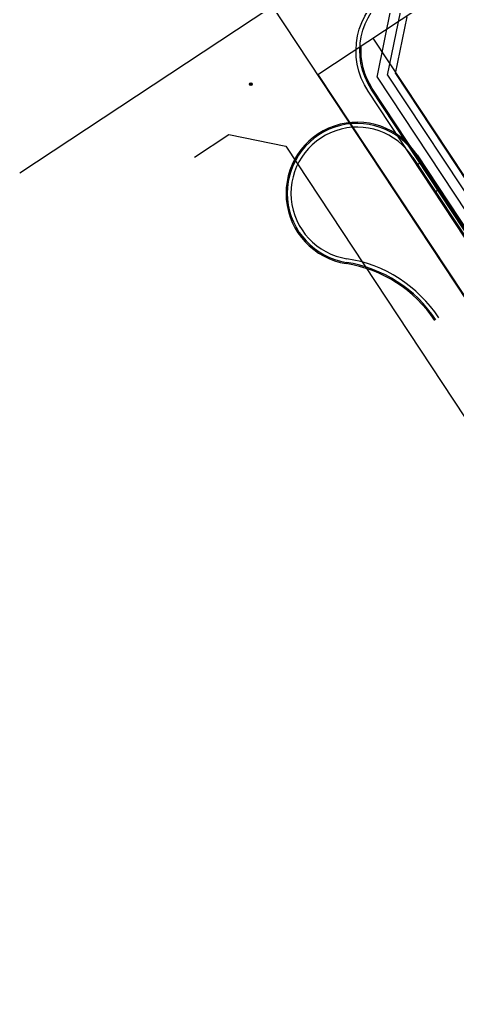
# Model space of a CAD drawing. Header units: metres. Extents: x 302064 to 304096, y 6268242 to 6271990.
# Drawn here: x 302926.8 to 302980, y 6268242 to 6268362.5 of the extents above; entities that cross this region are included whole.
import ezdxf

# ---------------------------------------------------------------- set-up
doc = ezdxf.new("R2010")
doc.units = ezdxf.units.M
doc.layers.get('0').update_dxf_attribs({"color": 6})
for name, color, linetype in [('BDY', 252, 'Continuous'), ('DEVELOP', 2, 'Continuous'), ('ROAD_KERB', 253, 'Continuous'), ('ROAD_KERB-BACK', 8, 'Continuous'), ('ROAD_KERB-LIP', 8, 'Continuous'), ('XR01255_CC_DES$0$FOOTPATH', 252, 'Continuous'), ('XR01255_CC_DES$0$ROAD_CONTROL', 252, 'Continuous'), ('XR01255_CC_DES$0$ROAD_KERB', 252, 'Continuous'), ('XR01255_CC_DES$0$ROAD_KERB-BACK', 252, 'Continuous'), ('XR01255_CC_DES$0$ROAD_KERB-LIP', 252, 'Continuous'), ('XR01255_CC_LOT_LAYOUT$0$F_LOT', 252, 'Continuous'), ('XR01255_CC_LOT_LAYOUT$0$ST1_BDY', 252, 'Continuous'), ('XR01255_CC_SURVEY$0$SERVICES-ELECTRICTY', 1, 'Continuous')]:
    doc.layers.add(name, color=color, linetype=linetype)

# ---------------------------------------------------------------- blocks, each defined once
blk = doc.blocks.new('A$C6F1F0823')
at = {"layer": 'BDY'}
for p, q in [((3.88, 91.56, 46.5), (66.68, 133.14, 46.5)), ((3.88, 91.56), (66.68, 133.14)), ((10.55, 95.98), (71.02, 4.41)), ((3.88, 91.56), (64.35, 0))]:
    blk.add_line(p, q, dxfattribs=at)
at = {"layer": 'ROAD_KERB'}
blk.add_line((15.8, 81.68), (67.83, 2.89), dxfattribs=at)
blk.add_lwpolyline([(16.35, 80.84), (18.56, 77.5)], dxfattribs=at)
blk.add_lwpolyline([(16.35, 80.84), (18.56, 77.5)], dxfattribs=at)
blk.add_lwpolyline([(16.35, 80.84), (18.56, 77.5)], dxfattribs=at)
blk.add_lwpolyline([(16.35, 80.84), (18.56, 77.5)], dxfattribs=at)
blk.add_lwpolyline([(16.35, 80.84), (18.56, 77.5)], dxfattribs=at)
blk.add_lwpolyline([(16.35, 80.84), (18.56, 77.5)], dxfattribs=at)
blk.add_lwpolyline([(16.35, 80.84), (18.56, 77.5)], dxfattribs=at)
blk.add_lwpolyline([(16.35, 80.84), (18.56, 77.5)], dxfattribs=at)
blk.add_lwpolyline([(16.35, 80.84), (18.56, 77.5)], dxfattribs=at)
blk.add_lwpolyline([(16.35, 80.84), (18.56, 77.5)], dxfattribs=at)
blk.add_lwpolyline([(16.35, 80.84), (18.56, 77.5)], dxfattribs=at)
blk.add_lwpolyline([(16.35, 80.84), (18.56, 77.5)], dxfattribs=at)
blk.add_lwpolyline([(16.35, 80.84), (18.56, 77.5)], dxfattribs=at)
blk.add_lwpolyline([(16.35, 80.84), (18.56, 77.5)], dxfattribs=at)
blk.add_lwpolyline([(16.35, 80.84), (18.56, 77.5)], dxfattribs=at)
blk.add_lwpolyline([(16.35, 80.84), (18.56, 77.5)], dxfattribs=at)
blk.add_lwpolyline([(16.35, 80.84), (18.56, 77.5)], dxfattribs=at)
blk.add_lwpolyline([(16.35, 80.84), (18.56, 77.5)], dxfattribs=at)
blk.add_lwpolyline([(16.35, 80.84), (18.56, 77.5)], dxfattribs=at)
blk.add_lwpolyline([(16.35, 80.84), (18.56, 77.5)], dxfattribs=at)
blk.add_lwpolyline([(16.35, 80.84), (18.56, 77.5)], dxfattribs=at)
blk.add_lwpolyline([(16.35, 80.84), (18.56, 77.5)], dxfattribs=at)
blk.add_lwpolyline([(16.35, 80.84), (18.56, 77.5)], dxfattribs=at)
blk.add_lwpolyline([(16.35, 80.84), (18.56, 77.5)], dxfattribs=at)
blk.add_lwpolyline([(16.35, 80.84), (18.56, 77.5)], dxfattribs=at)
blk.add_lwpolyline([(16.35, 80.84), (18.56, 77.5)], dxfattribs=at)
blk.add_lwpolyline([(16.35, 80.84), (18.56, 77.5)], dxfattribs=at)
blk.add_lwpolyline([(16.35, 80.84), (18.56, 77.5)], dxfattribs=at)
blk.add_lwpolyline([(16.35, 80.84), (18.56, 77.5)], dxfattribs=at)
blk.add_lwpolyline([(16.35, 80.84), (18.56, 77.5)], dxfattribs=at)
blk.add_lwpolyline([(16.35, 80.84), (18.56, 77.5)], dxfattribs=at)
blk.add_lwpolyline([(16.35, 80.84), (18.56, 77.5)], dxfattribs=at)
blk.add_lwpolyline([(16.35, 80.84), (18.56, 77.5)], dxfattribs=at)
blk.add_lwpolyline([(16.35, 80.84), (18.56, 77.5)], dxfattribs=at)
blk.add_lwpolyline([(16.35, 80.84), (18.56, 77.5)], dxfattribs=at)
blk.add_lwpolyline([(16.35, 80.84), (18.56, 77.5)], dxfattribs=at)
blk.add_lwpolyline([(16.35, 80.84), (18.56, 77.5)], dxfattribs=at)
blk.add_lwpolyline([(16.35, 80.84), (18.56, 77.5)], dxfattribs=at)
blk.add_lwpolyline([(16.35, 80.84), (18.56, 77.5)], dxfattribs=at)
blk.add_lwpolyline([(16.35, 80.84), (18.56, 77.5)], dxfattribs=at)
blk.add_lwpolyline([(16.35, 80.84), (18.56, 77.5)], dxfattribs=at)
blk.add_lwpolyline([(16.35, 80.84), (18.56, 77.5)], dxfattribs=at)
blk.add_lwpolyline([(16.35, 80.84), (18.56, 77.5)], dxfattribs=at)
blk.add_lwpolyline([(16.35, 80.84), (18.56, 77.5)], dxfattribs=at)
blk.add_lwpolyline([(16.35, 80.84), (18.56, 77.5)], dxfattribs=at)
blk.add_lwpolyline([(16.35, 80.84), (18.56, 77.5)], dxfattribs=at)
blk.add_lwpolyline([(16.35, 80.84), (18.56, 77.5)], dxfattribs=at)
blk.add_lwpolyline([(16.35, 80.84), (18.56, 77.5)], dxfattribs=at)
blk.add_lwpolyline([(16.35, 80.84), (18.56, 77.5)], dxfattribs=at)
blk.add_lwpolyline([(16.35, 80.84), (18.56, 77.5)], dxfattribs=at)
for centre, radius, start, end in [((8.65, 77.09), 8.5, 32.6185, 261.1013), ((4.86, 52.88), 16, 33.4393, 81.1013)]:
    blk.add_arc(centre, radius, start, end, dxfattribs=at)
at = {"layer": 'ROAD_KERB-BACK'}
blk.add_line((15.93, 81.76), (68.23, 2.56), dxfattribs=at)
for points in [[(16.38, 80.86), (16.63, 80.42)], [(16.38, 80.86), (16.63, 80.42)], [(16.38, 80.86), (16.63, 80.42)], [(16.38, 80.86), (16.63, 80.42)], [(16.38, 80.86), (16.63, 80.42)], [(16.38, 80.86), (16.63, 80.42)], [(16.38, 80.86), (16.63, 80.42)], [(16.38, 80.86), (16.63, 80.42)], [(16.38, 80.86), (16.63, 80.42)], [(16.38, 80.86), (16.63, 80.42)], [(16.38, 80.86), (16.63, 80.42)], [(16.38, 80.86), (16.63, 80.42)], [(16.38, 80.86), (16.63, 80.42)], [(16.38, 80.86), (16.63, 80.42)], [(16.38, 80.86), (16.63, 80.42)], [(16.38, 80.86), (16.63, 80.42)], [(16.38, 80.86), (16.63, 80.42)], [(16.38, 80.86), (16.63, 80.42)], [(16.38, 80.86), (16.63, 80.42)], [(16.38, 80.86), (16.63, 80.42)], [(16.38, 80.86), (16.63, 80.42)], [(16.38, 80.86), (16.63, 80.42)], [(16.38, 80.86), (16.63, 80.42)], [(16.38, 80.86), (16.63, 80.42)], [(16.38, 80.86), (16.63, 80.42)], [(16.38, 80.86), (16.63, 80.42)], [(16.38, 80.86), (16.63, 80.42)], [(16.38, 80.86), (16.63, 80.42)], [(16.38, 80.86), (16.63, 80.42)], [(16.38, 80.86), (16.63, 80.42)], [(16.38, 80.86), (16.63, 80.42)], [(16.38, 80.86), (16.63, 80.42)], [(16.38, 80.86), (16.63, 80.42)], [(16.38, 80.86), (16.63, 80.42)], [(16.38, 80.86), (16.63, 80.42)], [(16.38, 80.86), (16.63, 80.42)], [(16.38, 80.86), (16.63, 80.42)], [(16.38, 80.86), (16.63, 80.42)], [(16.38, 80.86), (16.63, 80.42)], [(16.38, 80.86), (16.63, 80.42)], [(16.38, 80.86), (16.63, 80.42)], [(16.38, 80.86), (16.63, 80.42)], [(16.38, 80.86), (16.63, 80.42)], [(16.38, 80.86), (16.63, 80.42)], [(16.38, 80.86), (16.63, 80.42)], [(16.38, 80.86), (16.63, 80.42)], [(16.38, 80.86), (16.63, 80.42)], [(16.38, 80.86), (16.63, 80.42)], [(16.38, 80.86), (16.63, 80.42)], [(16.38, 80.86), (16.63, 80.42)], [(16.48, 80.92), (18.68, 77.59)], [(16.48, 80.92), (18.68, 77.59)], [(16.48, 80.92), (18.68, 77.59)], [(16.48, 80.92), (18.68, 77.59)], [(16.48, 80.92), (18.68, 77.59)], [(16.48, 80.92), (18.68, 77.59)], [(16.48, 80.92), (18.68, 77.59)], [(16.48, 80.92), (18.68, 77.59)], [(16.48, 80.92), (18.68, 77.59)], [(16.48, 80.92), (18.68, 77.59)], [(16.48, 80.92), (18.68, 77.59)], [(16.48, 80.92), (18.68, 77.59)], [(16.48, 80.92), (18.68, 77.59)], [(16.48, 80.92), (18.68, 77.59)], [(16.48, 80.92), (18.68, 77.59)], [(16.48, 80.92), (18.68, 77.59)], [(16.48, 80.92), (18.68, 77.59)], [(16.48, 80.92), (18.68, 77.59)], [(16.48, 80.92), (18.68, 77.59)], [(16.48, 80.92), (18.68, 77.59)], [(16.48, 80.92), (18.68, 77.59)], [(16.48, 80.92), (18.68, 77.59)], [(16.48, 80.92), (18.68, 77.59)], [(16.48, 80.92), (18.68, 77.59)], [(16.48, 80.92), (18.68, 77.59)], [(16.48, 80.92), (18.68, 77.59)], [(16.48, 80.92), (18.68, 77.59)], [(16.48, 80.92), (18.68, 77.59)], [(16.48, 80.92), (18.68, 77.59)], [(16.48, 80.92), (18.68, 77.59)], [(16.48, 80.92), (18.68, 77.59)], [(16.48, 80.92), (18.68, 77.59)], [(16.48, 80.92), (18.68, 77.59)], [(16.48, 80.92), (18.68, 77.59)], [(16.48, 80.92), (18.68, 77.59)], [(16.48, 80.92), (18.68, 77.59)], [(16.48, 80.92), (18.68, 77.59)], [(16.48, 80.92), (18.68, 77.59)], [(16.48, 80.92), (18.68, 77.59)], [(16.48, 80.92), (18.68, 77.59)], [(16.48, 80.92), (18.68, 77.59)], [(16.48, 80.92), (18.68, 77.59)], [(16.48, 80.92), (18.68, 77.59)], [(16.48, 80.92), (18.68, 77.59)], [(16.48, 80.92), (18.68, 77.59)], [(16.48, 80.92), (18.68, 77.59)], [(16.48, 80.92), (18.68, 77.59)], [(16.48, 80.92), (18.68, 77.59)], [(16.48, 80.92), (18.68, 77.59)], [(16.48, 80.92), (18.68, 77.59)], [(16.63, 80.42), (16.76, 80.51)], [(16.63, 80.42), (16.76, 80.51)], [(16.63, 80.42), (16.76, 80.51)], [(16.63, 80.42), (16.76, 80.51)], [(16.63, 80.42), (16.76, 80.51)], [(16.63, 80.42), (16.76, 80.51)], [(16.63, 80.42), (16.76, 80.51)], [(16.63, 80.42), (16.76, 80.51)], [(16.63, 80.42), (16.76, 80.51)], [(16.63, 80.42), (16.76, 80.51)], [(16.63, 80.42), (16.76, 80.51)], [(16.63, 80.42), (16.76, 80.51)], [(16.63, 80.42), (16.76, 80.51)], [(16.63, 80.42), (16.76, 80.51)], [(16.63, 80.42), (16.76, 80.51)], [(16.63, 80.42), (16.76, 80.51)], [(16.63, 80.42), (16.76, 80.51)], [(16.63, 80.42), (16.76, 80.51)], [(16.63, 80.42), (16.76, 80.51)], [(16.63, 80.42), (16.76, 80.51)], [(16.63, 80.42), (16.76, 80.51)], [(16.63, 80.42), (16.76, 80.51)], [(16.63, 80.42), (16.76, 80.51)], [(16.63, 80.42), (16.76, 80.51)], [(16.63, 80.42), (16.76, 80.51)], [(16.63, 80.42), (16.76, 80.51)], [(16.63, 80.42), (16.76, 80.51)], [(16.63, 80.42), (16.76, 80.51)], [(16.63, 80.42), (16.76, 80.51)], [(16.63, 80.42), (16.76, 80.51)], [(16.63, 80.42), (16.76, 80.51)], [(16.63, 80.42), (16.76, 80.51)], [(16.63, 80.42), (16.76, 80.51)], [(16.63, 80.42), (16.76, 80.51)], [(16.63, 80.42), (16.76, 80.51)], [(16.63, 80.42), (16.76, 80.51)], [(16.63, 80.42), (16.76, 80.51)], [(16.63, 80.42), (16.76, 80.51)], [(16.63, 80.42), (16.76, 80.51)], [(16.63, 80.42), (16.76, 80.51)], [(16.63, 80.42), (16.76, 80.51)], [(16.63, 80.42), (16.76, 80.51)], [(16.63, 80.42), (16.76, 80.51)], [(16.63, 80.42), (16.76, 80.51)], [(16.63, 80.42), (16.76, 80.51)], [(16.63, 80.42), (16.76, 80.51)], [(16.63, 80.42), (16.76, 80.51)], [(16.63, 80.42), (16.76, 80.51)], [(16.63, 80.42), (16.76, 80.51)], [(16.63, 80.42), (16.76, 80.51)], [(18.28, 77.92), (18.41, 78)], [(18.28, 77.92), (18.41, 78)], [(18.28, 77.92), (18.41, 78)], [(18.28, 77.92), (18.41, 78)], [(18.28, 77.92), (18.41, 78)], [(18.28, 77.92), (18.41, 78)], [(18.28, 77.92), (18.41, 78)], [(18.28, 77.92), (18.41, 78)], [(18.28, 77.92), (18.41, 78)], [(18.28, 77.92), (18.41, 78)], [(18.28, 77.92), (18.41, 78)], [(18.28, 77.92), (18.41, 78)], [(18.28, 77.92), (18.41, 78)], [(18.28, 77.92), (18.41, 78)], [(18.28, 77.92), (18.41, 78)], [(18.28, 77.92), (18.41, 78)], [(18.28, 77.92), (18.41, 78)], [(18.28, 77.92), (18.41, 78)], [(18.28, 77.92), (18.41, 78)], [(18.28, 77.92), (18.41, 78)], [(18.28, 77.92), (18.41, 78)], [(18.28, 77.92), (18.41, 78)], [(18.28, 77.92), (18.41, 78)], [(18.28, 77.92), (18.41, 78)], [(18.28, 77.92), (18.41, 78)], [(18.28, 77.92), (18.41, 78)], [(18.28, 77.92), (18.41, 78)], [(18.28, 77.92), (18.41, 78)], [(18.28, 77.92), (18.41, 78)], [(18.28, 77.92), (18.41, 78)], [(18.28, 77.92), (18.41, 78)], [(18.28, 77.92), (18.41, 78)], [(18.28, 77.92), (18.41, 78)], [(18.28, 77.92), (18.41, 78)], [(18.28, 77.92), (18.41, 78)], [(18.28, 77.92), (18.41, 78)], [(18.28, 77.92), (18.41, 78)], [(18.28, 77.92), (18.41, 78)], [(18.28, 77.92), (18.41, 78)], [(18.28, 77.92), (18.41, 78)], [(18.28, 77.92), (18.41, 78)], [(18.28, 77.92), (18.41, 78)], [(18.28, 77.92), (18.41, 78)], [(18.28, 77.92), (18.41, 78)], [(18.28, 77.92), (18.41, 78)], [(18.28, 77.92), (18.41, 78)], [(18.28, 77.92), (18.41, 78)], [(18.28, 77.92), (18.41, 78)], [(18.28, 77.92), (18.41, 78)], [(18.28, 77.92), (18.41, 78)], [(18.28, 77.92), (18.58, 77.52)], [(18.28, 77.92), (18.58, 77.52)], [(18.28, 77.92), (18.58, 77.52)], [(18.28, 77.92), (18.58, 77.52)], [(18.28, 77.92), (18.58, 77.52)], [(18.28, 77.92), (18.58, 77.52)], [(18.28, 77.92), (18.58, 77.52)], [(18.28, 77.92), (18.58, 77.52)], [(18.28, 77.92), (18.58, 77.52)], [(18.28, 77.92), (18.58, 77.52)], [(18.28, 77.92), (18.58, 77.52)], [(18.28, 77.92), (18.58, 77.52)], [(18.28, 77.92), (18.58, 77.52)], [(18.28, 77.92), (18.58, 77.52)], [(18.28, 77.92), (18.58, 77.52)], [(18.28, 77.92), (18.58, 77.52)], [(18.28, 77.92), (18.58, 77.52)], [(18.28, 77.92), (18.58, 77.52)], [(18.28, 77.92), (18.58, 77.52)], [(18.28, 77.92), (18.58, 77.52)], [(18.28, 77.92), (18.58, 77.52)], [(18.28, 77.92), (18.58, 77.52)], [(18.28, 77.92), (18.58, 77.52)], [(18.28, 77.92), (18.58, 77.52)], [(18.28, 77.92), (18.58, 77.52)], [(18.28, 77.92), (18.58, 77.52)], [(18.28, 77.92), (18.58, 77.52)], [(18.28, 77.92), (18.58, 77.52)], [(18.28, 77.92), (18.58, 77.52)], [(18.28, 77.92), (18.58, 77.52)], [(18.28, 77.92), (18.58, 77.52)], [(18.28, 77.92), (18.58, 77.52)], [(18.28, 77.92), (18.58, 77.52)], [(18.28, 77.92), (18.58, 77.52)], [(18.28, 77.92), (18.58, 77.52)], [(18.28, 77.92), (18.58, 77.52)], [(18.28, 77.92), (18.58, 77.52)], [(18.28, 77.92), (18.58, 77.52)], [(18.28, 77.92), (18.58, 77.52)], [(18.28, 77.92), (18.58, 77.52)], [(18.28, 77.92), (18.58, 77.52)], [(18.28, 77.92), (18.58, 77.52)], [(18.28, 77.92), (18.58, 77.52)], [(18.28, 77.92), (18.58, 77.52)], [(18.28, 77.92), (18.58, 77.52)], [(18.28, 77.92), (18.58, 77.52)], [(18.28, 77.92), (18.58, 77.52)], [(18.28, 77.92), (18.58, 77.52)], [(18.28, 77.92), (18.58, 77.52)], [(18.28, 77.92), (18.58, 77.52)]]:
    blk.add_lwpolyline(points, dxfattribs=at)
for centre, radius, start, end in [((8.65, 77.09), 8.65, 32.6185, 261.1013), ((4.86, 52.88), 15.85, 33.4393, 81.1013)]:
    blk.add_arc(centre, radius, start, end, dxfattribs=at)
at = {"layer": 'ROAD_KERB-LIP'}
blk.add_line((15.43, 81.43), (67.45, 2.64), dxfattribs=at)
for points in [[(15.98, 80.59), (16.48, 80.92)], [(15.98, 80.59), (16.48, 80.92)], [(15.98, 80.59), (16.48, 80.92)], [(15.98, 80.59), (16.48, 80.92)], [(15.98, 80.59), (16.48, 80.92)], [(15.98, 80.59), (16.48, 80.92)], [(15.98, 80.59), (16.48, 80.92)], [(15.98, 80.59), (16.48, 80.92)], [(15.98, 80.59), (16.48, 80.92)], [(15.98, 80.59), (16.48, 80.92)], [(15.98, 80.59), (16.48, 80.92)], [(15.98, 80.59), (16.48, 80.92)], [(15.98, 80.59), (16.48, 80.92)], [(15.98, 80.59), (16.48, 80.92)], [(15.98, 80.59), (16.48, 80.92)], [(15.98, 80.59), (16.48, 80.92)], [(15.98, 80.59), (16.48, 80.92)], [(15.98, 80.59), (16.48, 80.92)], [(15.98, 80.59), (16.48, 80.92)], [(15.98, 80.59), (16.48, 80.92)], [(15.98, 80.59), (16.48, 80.92)], [(15.98, 80.59), (16.48, 80.92)], [(15.98, 80.59), (16.48, 80.92)], [(15.98, 80.59), (16.48, 80.92)], [(15.98, 80.59), (16.48, 80.92)], [(15.98, 80.59), (16.48, 80.92)], [(15.98, 80.59), (16.48, 80.92)], [(15.98, 80.59), (16.48, 80.92)], [(15.98, 80.59), (16.48, 80.92)], [(15.98, 80.59), (16.48, 80.92)], [(15.98, 80.59), (16.48, 80.92)], [(15.98, 80.59), (16.48, 80.92)], [(15.98, 80.59), (16.48, 80.92)], [(15.98, 80.59), (16.48, 80.92)], [(15.98, 80.59), (16.48, 80.92)], [(15.98, 80.59), (16.48, 80.92)], [(15.98, 80.59), (16.48, 80.92)], [(15.98, 80.59), (16.48, 80.92)], [(15.98, 80.59), (16.48, 80.92)], [(15.98, 80.59), (16.48, 80.92)], [(15.98, 80.59), (16.48, 80.92)], [(15.98, 80.59), (16.48, 80.92)], [(15.98, 80.59), (16.48, 80.92)], [(15.98, 80.59), (16.48, 80.92)], [(15.98, 80.59), (16.48, 80.92)], [(15.98, 80.59), (16.48, 80.92)], [(15.98, 80.59), (16.48, 80.92)], [(15.98, 80.59), (16.48, 80.92)], [(15.98, 80.59), (16.48, 80.92)], [(15.98, 80.59), (16.48, 80.92)], [(15.98, 80.59), (18.18, 77.26)], [(15.98, 80.59), (18.18, 77.26)], [(15.98, 80.59), (18.18, 77.26)], [(15.98, 80.59), (18.18, 77.26)], [(15.98, 80.59), (18.18, 77.26)], [(15.98, 80.59), (18.18, 77.26)], [(15.98, 80.59), (18.18, 77.26)], [(15.98, 80.59), (18.18, 77.26)], [(15.98, 80.59), (18.18, 77.26)], [(15.98, 80.59), (18.18, 77.26)], [(15.98, 80.59), (18.18, 77.26)], [(15.98, 80.59), (18.18, 77.26)], [(15.98, 80.59), (18.18, 77.26)], [(15.98, 80.59), (18.18, 77.26)], [(15.98, 80.59), (18.18, 77.26)], [(15.98, 80.59), (18.18, 77.26)], [(15.98, 80.59), (18.18, 77.26)], [(15.98, 80.59), (18.18, 77.26)], [(15.98, 80.59), (18.18, 77.26)], [(15.98, 80.59), (18.18, 77.26)], [(15.98, 80.59), (18.18, 77.26)], [(15.98, 80.59), (18.18, 77.26)], [(15.98, 80.59), (18.18, 77.26)], [(15.98, 80.59), (18.18, 77.26)], [(15.98, 80.59), (18.18, 77.26)], [(15.98, 80.59), (18.18, 77.26)], [(15.98, 80.59), (18.18, 77.26)], [(15.98, 80.59), (18.18, 77.26)], [(15.98, 80.59), (18.18, 77.26)], [(15.98, 80.59), (18.18, 77.26)], [(15.98, 80.59), (18.18, 77.26)], [(15.98, 80.59), (18.18, 77.26)], [(15.98, 80.59), (18.18, 77.26)], [(15.98, 80.59), (18.18, 77.26)], [(15.98, 80.59), (18.18, 77.26)], [(15.98, 80.59), (18.18, 77.26)], [(15.98, 80.59), (18.18, 77.26)], [(15.98, 80.59), (18.18, 77.26)], [(15.98, 80.59), (18.18, 77.26)], [(15.98, 80.59), (18.18, 77.26)], [(15.98, 80.59), (18.18, 77.26)], [(15.98, 80.59), (18.18, 77.26)], [(15.98, 80.59), (18.18, 77.26)], [(15.98, 80.59), (18.18, 77.26)], [(15.98, 80.59), (18.18, 77.26)], [(15.98, 80.59), (18.18, 77.26)], [(15.98, 80.59), (18.18, 77.26)], [(15.98, 80.59), (18.18, 77.26)], [(15.98, 80.59), (18.18, 77.26)], [(15.98, 80.59), (18.18, 77.26)], [(18.68, 77.59), (18.18, 77.26)], [(18.68, 77.59), (18.18, 77.26)], [(18.68, 77.59), (18.18, 77.26)], [(18.68, 77.59), (18.18, 77.26)], [(18.68, 77.59), (18.18, 77.26)], [(18.68, 77.59), (18.18, 77.26)], [(18.68, 77.59), (18.18, 77.26)], [(18.68, 77.59), (18.18, 77.26)], [(18.68, 77.59), (18.18, 77.26)], [(18.68, 77.59), (18.18, 77.26)], [(18.68, 77.59), (18.18, 77.26)], [(18.68, 77.59), (18.18, 77.26)], [(18.68, 77.59), (18.18, 77.26)], [(18.68, 77.59), (18.18, 77.26)], [(18.68, 77.59), (18.18, 77.26)], [(18.68, 77.59), (18.18, 77.26)], [(18.68, 77.59), (18.18, 77.26)], [(18.68, 77.59), (18.18, 77.26)], [(18.68, 77.59), (18.18, 77.26)], [(18.68, 77.59), (18.18, 77.26)], [(18.68, 77.59), (18.18, 77.26)], [(18.68, 77.59), (18.18, 77.26)], [(18.68, 77.59), (18.18, 77.26)], [(18.68, 77.59), (18.18, 77.26)], [(18.68, 77.59), (18.18, 77.26)], [(18.68, 77.59), (18.18, 77.26)], [(18.68, 77.59), (18.18, 77.26)], [(18.68, 77.59), (18.18, 77.26)], [(18.68, 77.59), (18.18, 77.26)], [(18.68, 77.59), (18.18, 77.26)], [(18.68, 77.59), (18.18, 77.26)], [(18.68, 77.59), (18.18, 77.26)], [(18.68, 77.59), (18.18, 77.26)], [(18.68, 77.59), (18.18, 77.26)], [(18.68, 77.59), (18.18, 77.26)], [(18.68, 77.59), (18.18, 77.26)], [(18.68, 77.59), (18.18, 77.26)], [(18.68, 77.59), (18.18, 77.26)], [(18.68, 77.59), (18.18, 77.26)], [(18.68, 77.59), (18.18, 77.26)], [(18.68, 77.59), (18.18, 77.26)], [(18.68, 77.59), (18.18, 77.26)], [(18.68, 77.59), (18.18, 77.26)], [(18.68, 77.59), (18.18, 77.26)], [(18.68, 77.59), (18.18, 77.26)], [(18.68, 77.59), (18.18, 77.26)], [(18.68, 77.59), (18.18, 77.26)], [(18.68, 77.59), (18.18, 77.26)], [(18.68, 77.59), (18.18, 77.26)], [(18.68, 77.59), (18.18, 77.26)]]:
    blk.add_lwpolyline(points, dxfattribs=at)
for centre, radius, start, end in [((8.65, 77.09), 8.05, 32.6185, 261.1013), ((4.86, 52.88), 16.45, 33.4393, 81.1013)]:
    blk.add_arc(centre, radius, start, end, dxfattribs=at)
blk = doc.blocks.new('A$C07AF69C9')
at = {"layer": 'XR01255_CC_SURVEY$0$SERVICES-ELECTRICTY'}
h = blk.add_hatch(color=256, dxfattribs=at)
h.dxf.hatch_style = 1
h.paths.add_polyline_path([(28.09, 112.66), (27.92, 112.66, 0.414214), (28.09, 112.48)])
h.paths.add_polyline_path([(28.09, 112.83), (28.09, 112.66), (28.27, 112.66, 0.414214)])
at = {"layer": 'XR01255_CC_DES$0$FOOTPATH'}
for p, q in [((43.45, 113.51), (45.21, 122.15)), ((44.72, 113.76), (46.29, 121.42)), ((43.45, 113.51), (101.55, 25.44)), ((44.72, 113.76), (102.55, 26.1))]:
    blk.add_line(p, q, dxfattribs=at)
at = {"layer": 'XR01255_CC_DES$0$ROAD_CONTROL'}
blk.add_line((30.69, 122.13), (96.62, 22.19), dxfattribs=at)
blk.add_lwpolyline([(131.97, 189.03), (0, 101.85)], dxfattribs=at)
at = {"layer": 'XR01255_CC_DES$0$ROAD_KERB'}
blk.add_lwpolyline([(42.74, 112.05, -0.414025), (45.15, 123.82), (97.44, 158.36, -0.414402), (109.22, 155.95), (166.82, 68.63)], format="xyb", dxfattribs=at)
blk.add_lwpolyline([(100.38, 24.67), (42.74, 112.05)], dxfattribs=at)
at = {"layer": 'XR01255_CC_DES$0$ROAD_KERB-BACK'}
blk.add_lwpolyline([(42.86, 112.13, -0.165949), (41.51, 117.35)], format="xyb", dxfattribs=at)
blk.add_lwpolyline([(100.5, 24.75), (42.86, 112.13)], dxfattribs=at)
at = {"layer": 'XR01255_CC_DES$0$ROAD_KERB-LIP'}
blk.add_lwpolyline([(42.36, 111.8, -0.414025), (44.9, 124.19), (97.19, 158.74, -0.414402), (109.59, 156.2), (167.19, 68.88)], format="xyb", dxfattribs=at)
blk.add_lwpolyline([(100, 24.42), (42.36, 111.8)], dxfattribs=at)
at = {"layer": 'XR01255_CC_LOT_LAYOUT$0$F_LOT'}
blk.add_lwpolyline([(21.25, 103.76), (25.42, 106.52), (32.34, 105.11), (101.68, 0)], dxfattribs=at)
at = {"layer": 'XR01255_CC_LOT_LAYOUT$0$ST1_BDY'}
for q in [(47.1, 120.87), (103.3, 26.59)]:
    blk.add_line((45.68, 113.94), q, dxfattribs=at)
at = {"layer": 'XR01255_CC_SURVEY$0$SERVICES-ELECTRICTY'}
for p, q in [((27.92, 112.66), (28.27, 112.66)), ((28.09, 112.48), (28.09, 112.83))]:
    blk.add_line(p, q, dxfattribs=at)
blk.add_circle((28.09, 112.66), 0.175, dxfattribs=at)
blk.add_blockref('A$C6F1F0823', (32.37, 22.29))

msp = doc.modelspace()

# ---------------------------------------------------------------- block references
at = {"layer": 'DEVELOP'}
msp.add_blockref('A$C07AF69C9', (302926.842, 6268242.0412), dxfattribs=at)

doc.saveas('drawing.dxf')
